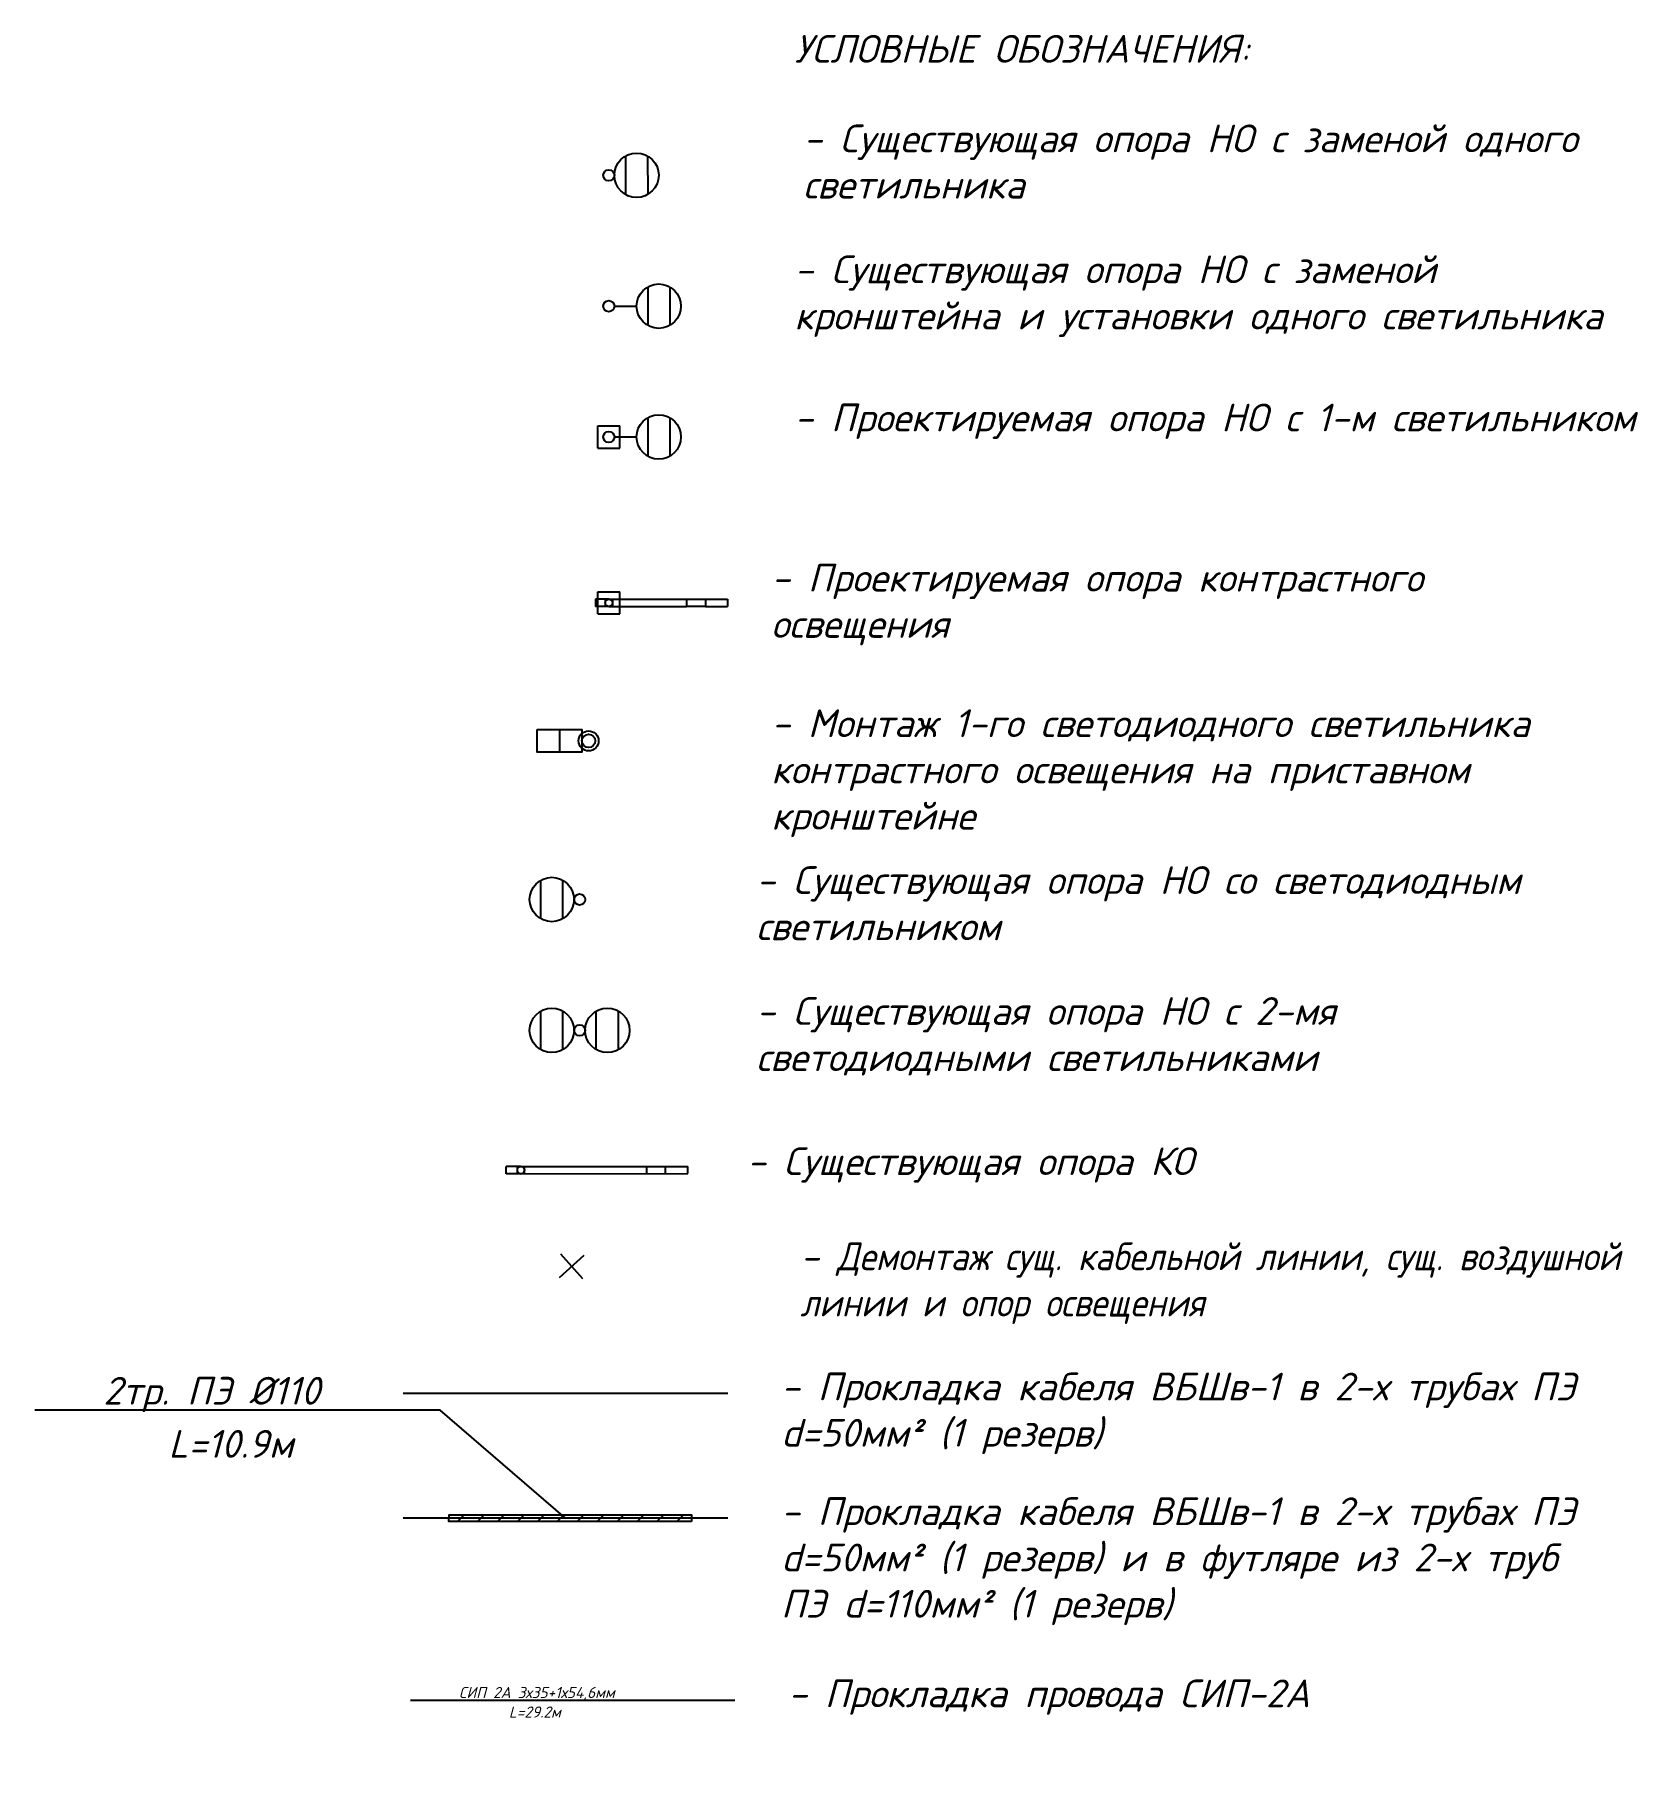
# Model space of a CAD drawing. Extents: x 17765 to 20362, y 13375 to 15893.
# Drawn here: x 20217.1 to 20361.5, y 13375.1 to 13531.8 of the extents above.
import ezdxf
from ezdxf.enums import TextEntityAlignment as Align

# ---------------------------------------------------------------- set-up
doc = ezdxf.new("R2010")
doc.units = 0
doc.layers.get('0').update_dxf_attribs({"linetype": 'CONTINUOUS'})
for name, color, linetype in [('!ТЕКСТ', 7, 'CONTINUOUS'), ('1Х63ММ_ОСВЕЩЕНИЕ', 1, 'КАБЕЛЬ_ОСВЕЩЕНИЯ'), ('ВЫНОСКИ_ТР', 5, 'CONTINUOUS'), ('ТР__ПЭ', 5, 'CONTINUOUS'), ('ТРУБЫ_НО', 5, 'CONTINUOUS'), ('ЭН_ВЛ_НО', 5, 'ОСВЕЩЕНИЕ'), ('ЭН_ДЕМОНТАЖ', 1, 'CONTINUOUS'), ('ЭН_ОПОРА_КО_СИРИУС-4', 1, 'CONTINUOUS'), ('ЭН_ОПОРА_НО_К1_LED', 1, 'CONTINUOUS'), ('ЭН_СУЩ_ОПОРА__ЗАМ__СВЕТ___', 5, 'CONTINUOUS'), ('ЭН_СУЩ_ОПОРА__ЗАМ__СВЕТ__Н', 5, 'CONTINUOUS'), ('ЭН_СУЩ_ОПОРА_К1_LED', 7, 'CONTINUOUS'), ('ЭН_СУЩ_ОПОРА_К2-180_2_LED', 7, 'CONTINUOUS'), ('ЭН_СУЩ_ОПОРА_КО', 7, 'CONTINUOUS'), ('ЭН_СУЩ_ОПОРА_НО_К1-П_LED50', 1, 'CONTINUOUS')]:
    doc.layers.add(name, color=color, linetype=linetype)
doc.styles.add('ISOCPEUR', font='isocpeui.ttf', dxfattribs={"height": 2.5})
doc.styles.get("Standard").update_dxf_attribs({"font": 'isocpeui.ttf', "width": 0.8})
doc.styles.add('ОСНОВНОЙ', font='isocpeui.ttf')
doc.linetypes.add('КАБЕЛЬ_ОСВЕЩЕНИЯ', pattern='A,4,-0.5,["о",STANDARD,S=1,R=0,X=-0.15,Y=-0.3],-1.3', length=5.8)
doc.linetypes.add('ОСВЕЩЕНИЕ', pattern='A,5,-3,[133,ltypeshp.shx,S=1,R=0,X=-1,Y=0],-3,5', length=16)

# ---------------------------------------------------------------- blocks, each defined once
blk = doc.blocks.new('*U502')
at = {"layer": 'ЭН_ДЕМОНТАЖ'}
for points in [[(-0.371, -0.335), (0.371, 0.335)], [(0.335, -0.371), (-0.335, 0.371)]]:
    blk.add_lwpolyline(points, dxfattribs=at)
blk = doc.blocks.new('*U87')
at = {"layer": 'ЭН_ОПОРА_НО_К1_LED'}
for points in [[(1.75, 0.866), (1.75, -0.866)], [(2.75, 0.866), (2.75, -0.866)], [(-0.5, -0.5), (-0.5, 0.5)], [(-0.5, 0.5), (0.5, 0.5)], [(0.25, 0), (1.25, 0)], [(0.5, -0.5), (0.5, 0.5)], [(-0.5, -0.5), (0.5, -0.5)]]:
    blk.add_lwpolyline(points, dxfattribs=at)
for centre, radius in [((2.25, 0), 1), ((0, 0), 0.25)]:
    blk.add_circle(centre, radius, dxfattribs=at)
blk = doc.blocks.new('*U366')
at = {"layer": 'ЭН_СУЩ_ОПОРА__ЗАМ__СВЕТ___'}
for points in [[(1.75, 0.866), (1.75, -0.866)], [(2.75, 0.866), (2.75, -0.866)], [(0.25, 0), (1.25, 0)]]:
    blk.add_lwpolyline(points, dxfattribs=at)
for centre, radius in [((2.25, 0), 1), ((0, 0), 0.25)]:
    blk.add_circle(centre, radius, dxfattribs=at)
blk = doc.blocks.new('*U568')
at = {"layer": 'ЭН_СУЩ_ОПОРА__ЗАМ__СВЕТ__Н'}
for points in [[(0.749, 0.867), (0.751, -0.865)], [(1.749, 0.868), (1.751, -0.864)]]:
    blk.add_lwpolyline(points, dxfattribs=at)
for centre, radius in [((1.25, 0.001), 1), ((0, 0), 0.25)]:
    blk.add_circle(centre, radius, dxfattribs=at)
blk = doc.blocks.new('*U575')
at = {"layer": 'ТР__ПЭ'}
h = blk.add_hatch(dxfattribs=at)
h.set_pattern_fill('ANSI31', color=256, scale=0.2, angle=180, style=0)
h.set_pattern_definition([(225, (-11.01916, 4.2761), (0.449013, -0.449013), [])])
h.paths.add_polyline_path([(0, -0.15), (-10.921, -0.15), (-10.911, 0.151), (0.01, 0.151)])
at = {"layer": 'ВЫНОСКИ_ТР'}
for p, q in [((-11.314, 4.865), (-29.568, 4.865)), ((-5.667, 0), (-11.314, 4.865))]:
    blk.add_line(p, q, dxfattribs=at)
at = {"layer": 'ТР__ПЭ'}
blk.add_lwpolyline([(0, -0.15), (-10.921, -0.15), (-10.911, 0.151), (0.01, 0.151)], close=True, dxfattribs=at)
at = {"color": 180, "flags": 9}
blk.add_attdef('ДЛИНА_ТРУБЫ', (8.059, -5.658), '', height=2.5, dxfattribs=at)
at = {"layer": 'ВЫНОСКИ_ТР', "insert": (-20.741, 3.343), "char_height": 1.25, "width": 23.99893, "attachment_point": 5, "style": 'ISOCPEUR'}
blk.add_mtext('L=10.9м', dxfattribs=at)
at = {"layer": 'ВЫНОСКИ_ТР', "style": 'ISOCPEUR', "flags": 8}
blk.add_attdef('ТРУБА4', text='', height=1.25, dxfattribs=at).set_placement((-21.676, 5.733), align=Align.MIDDLE_CENTER)
blk = doc.blocks.new('*U570')
at = {"layer": 'ЭН_СУЩ_ОПОРА_НО_К1-П_LED50'}
blk.add_lwpolyline([(-2.312, 0.506), (-0.3, 0.506), (-0.3, -0.506), (-2.312, -0.506)], close=True, dxfattribs=at)
blk.add_lwpolyline([(-1.306, 0.506), (-1.306, -0.506)], dxfattribs=at)
for radius in [0.45, 0.3]:
    blk.add_circle((0, 0), radius, dxfattribs=at)
blk = doc.blocks.new('*U376')
at = {"layer": 'ЭН_ОПОРА_КО_СИРИУС-4'}
for points in [[(0, 0.162), (-0.605, 0.162)], [(-0.605, 0.162), (-0.605, -0.162)], [(-0.5, -0.5), (-0.5, 0.5)], [(-0.5, 0.5), (0.5, 0.5)], [(-0.163, 0.162), (-0.163, -0.162)], [(0, 0.162), (3.5, 0.162)], [(0.163, 0.162), (0.163, -0.162)], [(0.5, -0.5), (0.5, 0.5)], [(3.5, 0.162), (3.5, -0.162)], [(3.5, 0.162), (4.352, 0.162)], [(4.352, 0.162), (4.352, -0.162)], [(4.352, 0.162), (5.352, 0.162)], [(5.352, 0.162), (5.352, -0.162)], [(0, -0.162), (-0.605, -0.162)], [(-0.5, -0.5), (0.5, -0.5)], [(0, -0.162), (3.5, -0.162)], [(4.352, -0.162), (3.5, -0.162)], [(4.352, -0.162), (5.352, -0.161)]]:
    blk.add_lwpolyline(points, dxfattribs=at)
at = {"layer": 'ЭН_ОПОРА_КО_СИРИУС-4', "color": 1}
blk.add_circle((0, 0), 0.163, dxfattribs=at)
blk = doc.blocks.new('*U572')
at = {"layer": 'ЭН_СУЩ_ОПОРА_К1_LED', "color": 18}
for points in [[(-1.75, -0.866), (-1.75, 0.866)], [(-0.75, -0.866), (-0.75, 0.866)]]:
    blk.add_lwpolyline(points, dxfattribs=at)
for centre, radius in [((-1.25, 0), 1), ((0, 0), 0.25)]:
    blk.add_circle(centre, radius, dxfattribs=at)
blk = doc.blocks.new('*U573')
at = {"layer": 'ЭН_СУЩ_ОПОРА_КО', "color": 18}
for points in [[(-0.663, -0.163), (-0.663, 0.163)], [(0, 0.163), (-0.663, 0.163)], [(-0.163, -0.163), (-0.163, 0.163)], [(0, 0.163), (7.508, 0.164)], [(0.163, -0.163), (0.163, 0.163)], [(5.663, -0.162), (5.663, 0.164)], [(6.508, -0.162), (6.508, 0.164)], [(7.508, -0.162), (7.508, 0.164)], [(0, -0.163), (-0.663, -0.163)], [(0, -0.163), (7.508, -0.162)]]:
    blk.add_lwpolyline(points, dxfattribs=at)
blk.add_circle((0, 0), 0.163, dxfattribs=at)
blk = doc.blocks.new('*U574')
at = {"layer": 'ЭН_СУЩ_ОПОРА_К2-180_2_LED', "color": 18}
for points in [[(-1.75, -0.866), (-1.75, 0.866)], [(-0.75, -0.866), (-0.75, 0.866)], [(0.75, -0.866), (0.75, 0.866)], [(1.75, -0.866), (1.75, 0.866)]]:
    blk.add_lwpolyline(points, dxfattribs=at)
for centre, radius in [((-1.25, 0), 1), ((1.25, 0), 1), ((0, 0), 0.25)]:
    blk.add_circle(centre, radius, dxfattribs=at)
blk = doc.blocks.new('*U576')
at = {"layer": 'ЭН_ВЛ_НО', "linetype": 'BYBLOCK', "ltscale": 0.5}
blk.add_line((0, 0), (-28.39, -6.96), dxfattribs=at)
at = {"layer": 'ЭН_ВЛ_НО', "insert": (-11.14, -1.63), "char_height": 1, "width": 23.9989, "attachment_point": 5, "rotation": 193.7773, "style": 'ISOCPEUR'}
blk.add_mtext('L=29.2м', dxfattribs=at)
at = {"layer": 'ЭН_ВЛ_НО', "style": 'ISOCPEUR', "flags": 8}
blk.add_attdef('ТРУБА6', text='', height=1, rotation=193.7773, dxfattribs=at).set_placement((-10.9, -3.39), align=Align.MIDDLE_CENTER)

msp = doc.modelspace()

# ---------------------------------------------------------------- linework, layer by layer
at = {"layer": '1Х63ММ_ОСВЕЩЕНИЕ', "ltscale": 0.5}
for points in [[(20279.54, 13409.46), (20250.31, 13409.46)], [(20279.54, 13398.23), (20250.31, 13398.23)]]:
    msp.add_lwpolyline(points, dxfattribs=at)
at = {"layer": 'ЭН_ВЛ_НО', "linetype": 'BYBLOCK', "ltscale": 0.3}
msp.add_line((20250.95, 13381.83), (20280.17, 13381.83), dxfattribs=at)

# ---------------------------------------------------------------- block references
at = {"ltscale": 0.5}
ref = msp.add_blockref('*U576', (20250.95, 13381.83), dxfattribs=dict(at, rotation=166.2227036231754))
ref.add_attrib('ТРУБА6', 'СИП 2А 3х35+1х54,6мм', dxfattribs={"layer": 'ЭН_ВЛ_НО', "height": 1, "style": 'ISOCPEUR'}).set_placement((20262.34, 13382.52), align=Align.MIDDLE_CENTER)
at = {"layer": 'ТРУБЫ_НО'}
ref = msp.add_blockref('*U575', (20276.26, 13398.23), dxfattribs=dict(at, xscale=2, yscale=2, zscale=2))
ref.add_attrib('ТРУБА4', '2тр. ПЭ %%C110', dxfattribs={"layer": 'ВЫНОСКИ_ТР', "height": 2.5, "style": 'ISOCPEUR', "flags": 8}).set_placement((20233.04, 13409.7), align=Align.MIDDLE_CENTER)
at = {"layer": 'ЭН_ДЕМОНТАЖ', "xscale": 3, "yscale": 3, "zscale": 3}
msp.add_blockref('*U502', (20265.49, 13420.9), dxfattribs=at)
at = {"layer": 'ЭН_ОПОРА_КО_СИРИУС-4', "color": 3, "xscale": 2, "yscale": 2, "zscale": 2}
msp.add_blockref('*U376', (20268.82, 13480.68), dxfattribs=at)
at = {"layer": 'ЭН_ОПОРА_НО_К1_LED', "xscale": 2, "yscale": 2, "zscale": 2}
msp.add_blockref('*U87', (20268.82, 13495.62), dxfattribs=at)
at = {"layer": 'ЭН_СУЩ_ОПОРА__ЗАМ__СВЕТ___', "xscale": 2, "yscale": 2, "zscale": 2}
msp.add_blockref('*U366', (20268.82, 13507.4), dxfattribs=at)
at = {"layer": 'ЭН_СУЩ_ОПОРА__ЗАМ__СВЕТ__Н', "xscale": 2, "yscale": 2, "zscale": 2}
msp.add_blockref('*U568', (20268.82, 13519.19), dxfattribs=at)
at = {"layer": 'ЭН_СУЩ_ОПОРА_К1_LED', "xscale": 2, "yscale": 2, "zscale": 2}
msp.add_blockref('*U572', (20266.19, 13453.95), dxfattribs=at)
at = {"layer": 'ЭН_СУЩ_ОПОРА_К2-180_2_LED', "xscale": 2, "yscale": 2, "zscale": 2}
msp.add_blockref('*U574', (20266.19, 13442.16), dxfattribs=at)
at = {"layer": 'ЭН_СУЩ_ОПОРА_КО', "color": 3, "xscale": 2, "yscale": 2, "zscale": 2}
msp.add_blockref('*U573', (20260.91, 13429.58), dxfattribs=at)
at = {"layer": 'ЭН_СУЩ_ОПОРА_НО_К1-П_LED50', "xscale": 2, "yscale": 2, "zscale": 2}
msp.add_blockref('*U570', (20267, 13468.24), dxfattribs=at)

# ---------------------------------------------------------------- texts
at = {"layer": '!ТЕКСТ', "color": 7, "linetype": 'CONTINUOUS', "style": 'ОСНОВНОЙ'}
msp.add_text('УСЛОВНЫЕ ОБОЗНАЧЕНИЯ:', height=2.5, dxfattribs=at).set_placement((20285.56, 13529.33))
at = {"layer": '!ТЕКСТ', "char_height": 2.5, "attachment_point": 1, "style": 'ОСНОВНОЙ'}
for s, insert, width in [('- Существующая опора НО с заменой одного светильника', (20286.33, 13523.76), 71.7942), ('- Существующая опора НО с заменой кронштейна и установки одного светильника', (20285.53, 13511.97), 77.2958), ('- Проектируемая опора НО с 1-м светильником', (20285.53, 13498.62), 71.7942), ('- Проектируемая опора контрастного освещения ', (20283.45, 13484.19), 71.7942), ('- Монтаж 1-го светодиодного светильника контрастного освещения на приставном кронштейне', (20283.45, 13471.08), 71.7942), ('- Существующая опора НО со светодиодным светильником', (20282.1, 13456.95), 71.7942), ('- Существующая опора НО с 2-мя светодиодными светильниками', (20282.1, 13445.16), 71.7942), ('- Существующая опора КО ', (20281.26, 13431.63), 71.7942), ('- {\\W0.9;\\C256;\\c0;Демонтаж сущ. кабельной линии, сущ. воздушной линии и опор освещения}', (20286.06, 13423.06), 81.9148), ('- Прокладка кабеля ВБШв-1 в 2-х трубах ПЭ d=50мм² (1 резерв) ', (20284.33, 13411.33), 71.7942), ('- Прокладка кабеля ВБШв-1 в 2-х трубах ПЭ d=50мм² (1 резерв) и в футляре из 2-х труб ПЭ d=110мм² (1 резерв) ', (20284.33, 13400.1), 71.7942), ('- Прокладка провода СИП-2А', (20284.97, 13383.69), 71.7942)]:
    msp.add_mtext(s, dxfattribs=dict(at, insert=insert, width=width))

doc.saveas('drawing.dxf')
